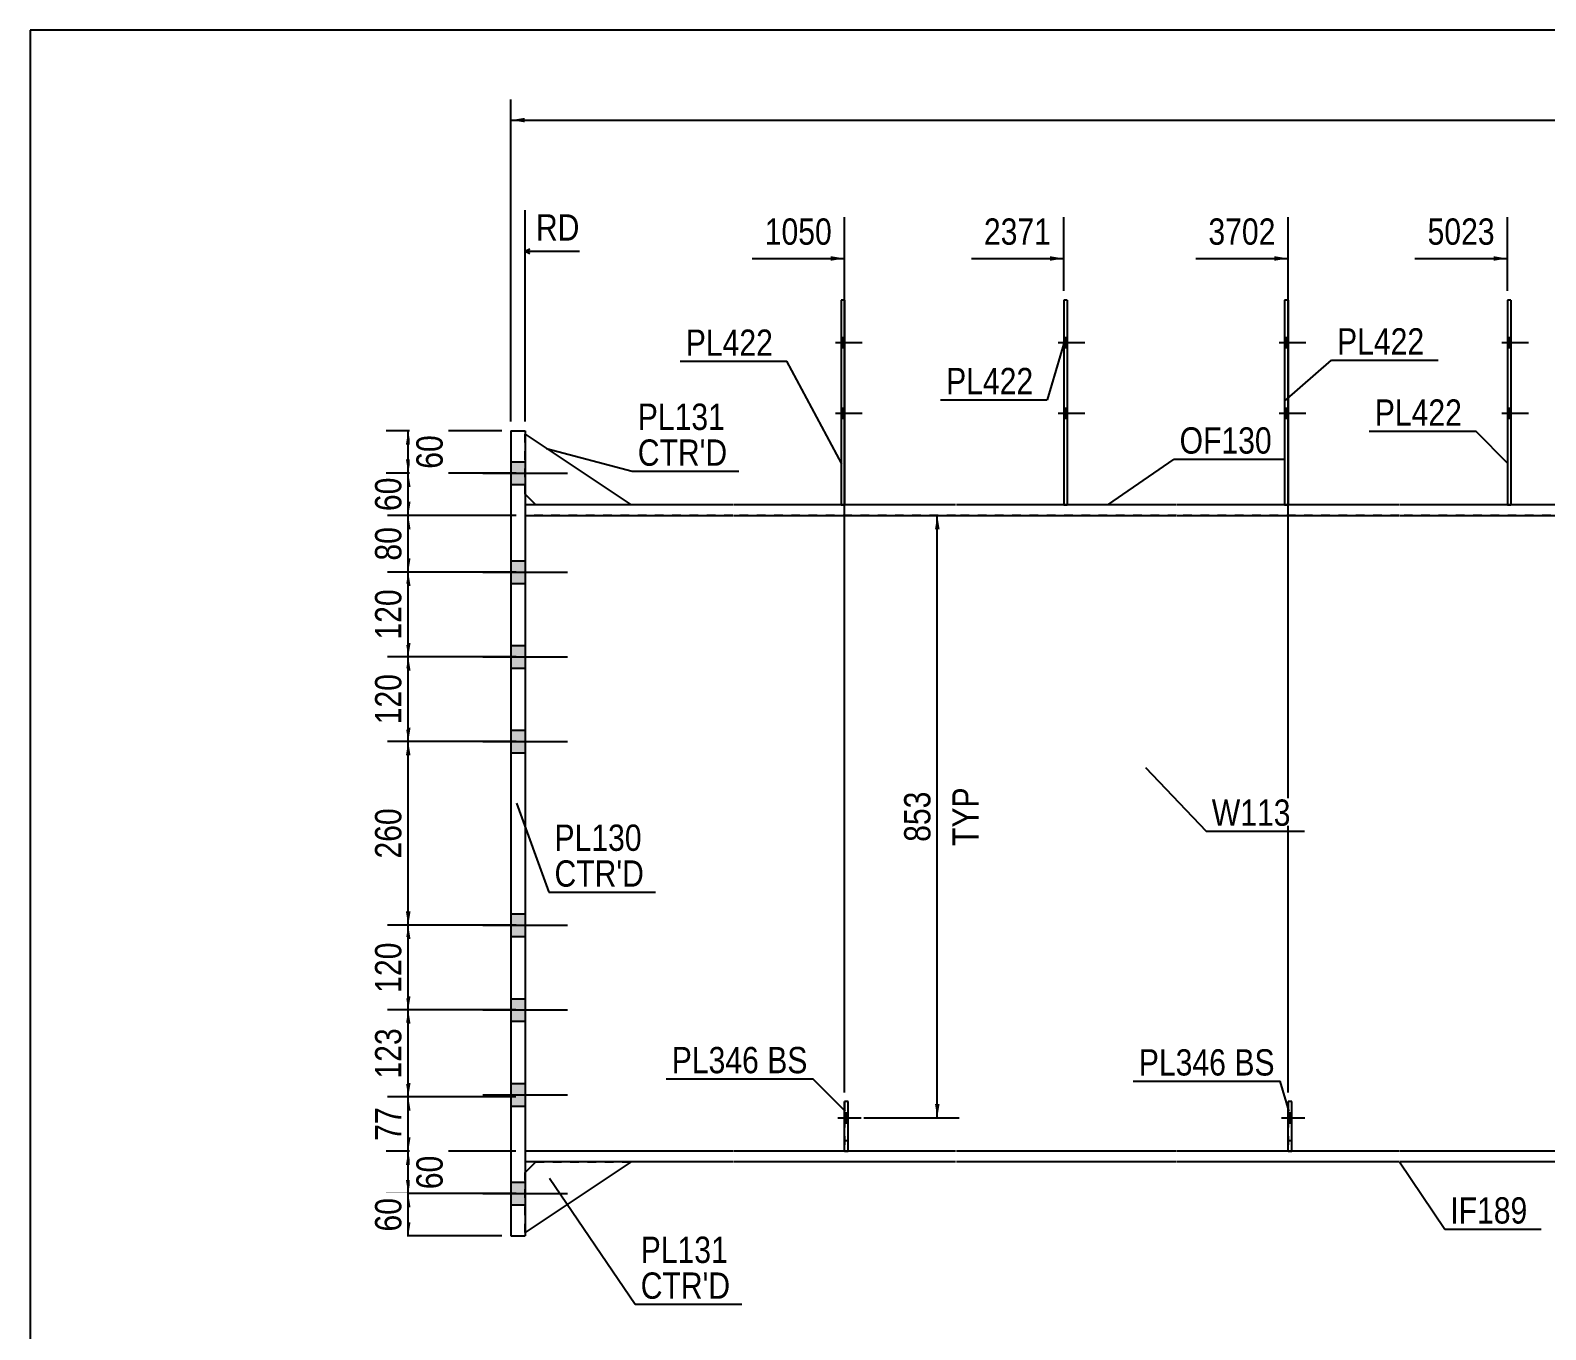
# Model space of a CAD drawing. Header units: millimetres. Extents: x 2 to 405, y 5 to 282.
# Drawn here: x 5 to 170, y 140.5 to 282 of the extents above; entities that cross this region are included whole.
import ezdxf

# ---------------------------------------------------------------- set-up
doc = ezdxf.new("R2010")
doc.units = ezdxf.units.MM
doc.linetypes.add('DXK_LINE_DOT1', pattern=[1.8814, 0.9407, -0.9407])
doc.linetypes.add('DXK_LINE_DOT2', pattern=[3.9198, 1.9599, -1.9599])
doc.styles.add('Arial Narrow', font='ARIALN.TTF', dxfattribs={"height": 0.2})

# ---------------------------------------------------------------- blocks, each defined once
blk = doc.blocks.new('Unknown-623472727-1210')
at = {"color": 5, "linetype": 'Continuous'}
for p, q in [((405, 282), (5, 282)), ((5, 282), (5, 5))]:
    blk.add_line(p, q, dxfattribs=at)
blk = doc.blocks.new('Part-623472727-1562 - 1511')
at = {"color": 2, "linetype": 'Continuous'}
for p, q in [((81.5, 230.31), (58.89, 230.31)), ((105.76, 230.31), (81.6, 230.31)), ((129.82, 230.31), (105.86, 230.31)), ((154.07, 230.31), (129.92, 230.31)), ((178.13, 230.31), (154.17, 230.31)), ((189.31, 230.31), (178.23, 230.31)), ((189.31, 230.31), (189.31, 229.16)), ((58.89, 229.16), (81.5, 229.16)), ((81.6, 229.16), (105.76, 229.16)), ((105.86, 229.16), (129.82, 229.16)), ((129.92, 229.16), (154.07, 229.16)), ((154.17, 229.16), (178.13, 229.16)), ((178.23, 229.16), (189.31, 229.16))]:
    blk.add_line(p, q, dxfattribs=at)
at = {"color": 7, "linetype": 'DXK_LINE_DOT1'}
blk.add_line((58.89, 230.31), (58.89, 229.16), dxfattribs=at)
blk = doc.blocks.new('Part-623472727-1728 - 1511')
at = {"color": 2, "linetype": 'Continuous'}
for p, q in [((166.25, 252.62), (165.87, 252.62)), ((165.87, 252.62), (165.87, 230.31)), ((166.25, 252.62), (166.25, 230.31))]:
    blk.add_line(p, q, dxfattribs=at)
at = {"color": 7, "linetype": 'DXK_LINE_DOT1'}
blk.add_line((165.87, 230.31), (166.25, 230.31), dxfattribs=at)
blk = doc.blocks.new('Part-623472727-1584 - 1511')
at = {"color": 7, "linetype": 'DXK_LINE_DOT1'}
for p, q in [((81.5, 229.16), (58.89, 229.16)), ((58.89, 229.16), (58.89, 159.93)), ((105.76, 229.16), (81.6, 229.16)), ((129.82, 229.16), (105.86, 229.16)), ((154.07, 229.16), (129.92, 229.16)), ((178.13, 229.16), (154.17, 229.16)), ((200.39, 229.16), (178.23, 229.16)), ((211.57, 229.16), (200.49, 229.16)), ((81.5, 159.93), (58.89, 159.93)), ((105.76, 159.93), (81.6, 159.93)), ((129.82, 159.93), (105.86, 159.93)), ((154.07, 159.93), (129.92, 159.93)), ((178.13, 159.93), (154.17, 159.93)), ((200.39, 159.93), (178.23, 159.93)), ((211.57, 159.93), (200.49, 159.93))]:
    blk.add_line(p, q, dxfattribs=at)
at = {"color": 2, "linetype": 'Continuous'}
blk.add_line((211.57, 229.16), (211.57, 159.93), dxfattribs=at)
blk = doc.blocks.new('Part-623472727-1760 - 1511')
at = {"color": 2, "linetype": 'Continuous'}
for p, q in [((93.68, 252.62), (93.3, 252.62)), ((93.3, 252.62), (93.3, 230.31)), ((93.68, 252.62), (93.68, 230.31))]:
    blk.add_line(p, q, dxfattribs=at)
at = {"color": 7, "linetype": 'DXK_LINE_DOT1'}
blk.add_line((93.3, 230.31), (93.68, 230.31), dxfattribs=at)
blk = doc.blocks.new('Bolt-623472727-1632 - 1511')
at = {"color": 3, "linetype": 'DXK_LINE_DOT2'}
for p, q in [((92.95, 163.57), (95.49, 163.57)), ((93.68, 164.1), (94.07, 164.1)), ((93.68, 163.03), (94.07, 163.03))]:
    blk.add_line(p, q, dxfattribs=at)
blk = doc.blocks.new('Bolt-623472727-1633 - 1511')
at = {"linetype": 'Continuous'}
blk.add_hatch(color=3, dxfattribs=at).paths.add_polyline_path([(94.07, 163.03), (94.07, 164.1), (93.68, 164.1), (93.68, 163.03)])
at = {"color": 3, "linetype": 'Continuous'}
for p, q in [((92.95, 163.57), (95.49, 163.57)), ((93.68, 164.1), (94.07, 164.1)), ((93.68, 163.03), (94.07, 163.03))]:
    blk.add_line(p, q, dxfattribs=at)
blk = doc.blocks.new('Bolt-623472727-1634 - 1511')
at = {"linetype": 'Continuous'}
for points in [[(117.93, 247.47), (117.93, 248.54), (117.55, 248.54), (117.55, 247.47)], [(117.93, 247.47), (117.93, 248.54), (117.55, 248.54), (117.55, 247.47)], [(117.93, 239.77), (117.93, 240.85), (117.55, 240.85), (117.55, 239.77)], [(117.93, 239.77), (117.93, 240.85), (117.55, 240.85), (117.55, 239.77)]]:
    blk.add_hatch(color=3, dxfattribs=at).paths.add_polyline_path(points)
at = {"color": 3, "linetype": 'Continuous'}
for p, q in [((116.93, 248.01), (119.86, 248.01)), ((116.93, 248.01), (119.86, 248.01)), ((117.55, 248.54), (117.93, 248.54)), ((117.55, 248.54), (117.93, 248.54)), ((117.55, 247.47), (117.93, 247.47)), ((117.55, 247.47), (117.93, 247.47)), ((116.93, 240.31), (119.86, 240.31)), ((116.93, 240.31), (119.86, 240.31)), ((117.55, 240.85), (117.93, 240.85)), ((117.55, 240.85), (117.93, 240.85)), ((117.55, 239.77), (117.93, 239.77)), ((117.55, 239.77), (117.93, 239.77))]:
    blk.add_line(p, q, dxfattribs=at)
blk = doc.blocks.new('Bolt-623472727-1635 - 1511')
at = {"linetype": 'Continuous'}
for points in [[(166.25, 247.47), (166.25, 248.54), (165.87, 248.54), (165.87, 247.47)], [(166.25, 247.47), (166.25, 248.54), (165.87, 248.54), (165.87, 247.47)], [(166.25, 239.77), (166.25, 240.85), (165.87, 240.85), (165.87, 239.77)], [(166.25, 239.77), (166.25, 240.85), (165.87, 240.85), (165.87, 239.77)]]:
    blk.add_hatch(color=3, dxfattribs=at).paths.add_polyline_path(points)
at = {"color": 3, "linetype": 'Continuous'}
for p, q in [((165.25, 248.01), (168.17, 248.01)), ((165.25, 248.01), (168.17, 248.01)), ((165.87, 248.54), (166.25, 248.54)), ((165.87, 248.54), (166.25, 248.54)), ((165.87, 247.47), (166.25, 247.47)), ((165.87, 247.47), (166.25, 247.47)), ((165.25, 240.31), (168.17, 240.31)), ((165.25, 240.31), (168.17, 240.31)), ((165.87, 240.85), (166.25, 240.85)), ((165.87, 240.85), (166.25, 240.85)), ((165.87, 239.77), (166.25, 239.77)), ((165.87, 239.77), (166.25, 239.77))]:
    blk.add_line(p, q, dxfattribs=at)
blk = doc.blocks.new('Part-623472727-1765 - 1511')
at = {"color": 7, "linetype": 'DXK_LINE_DOT1'}
for p, q in [((142, 165.33), (142, 159.95)), ((142.38, 165.33), (142, 165.33)), ((142.38, 159.95), (142.38, 165.33)), ((142, 161.1), (142.38, 161.1)), ((142, 159.95), (142.38, 159.95))]:
    blk.add_line(p, q, dxfattribs=at)
blk = doc.blocks.new('Part-623472727-1701 - 1511')
at = {"color": 2, "linetype": 'Continuous'}
for p, q in [((93.68, 159.95), (93.68, 165.33)), ((94.07, 165.33), (93.68, 165.33)), ((94.07, 159.95), (94.07, 165.33)), ((93.68, 159.95), (94.07, 159.95))]:
    blk.add_line(p, q, dxfattribs=at)
blk = doc.blocks.new('Bolt-623472727-1638 - 1511')
at = {"linetype": 'Continuous'}
for points in [[(93.68, 247.47), (93.68, 248.54), (93.3, 248.54), (93.3, 247.47)], [(93.68, 247.47), (93.68, 248.54), (93.3, 248.54), (93.3, 247.47)], [(93.68, 239.77), (93.68, 240.85), (93.3, 240.85), (93.3, 239.77)], [(93.68, 239.77), (93.68, 240.85), (93.3, 240.85), (93.3, 239.77)]]:
    blk.add_hatch(color=3, dxfattribs=at).paths.add_polyline_path(points)
at = {"color": 3, "linetype": 'Continuous'}
for p, q in [((92.68, 248.01), (95.6, 248.01)), ((92.68, 248.01), (95.6, 248.01)), ((93.3, 248.54), (93.68, 248.54)), ((93.3, 248.54), (93.68, 248.54)), ((93.3, 247.47), (93.68, 247.47)), ((93.3, 247.47), (93.68, 247.47)), ((92.68, 240.31), (95.6, 240.31)), ((92.68, 240.31), (95.6, 240.31)), ((93.3, 240.85), (93.68, 240.85)), ((93.3, 240.85), (93.68, 240.85)), ((93.3, 239.77), (93.68, 239.77)), ((93.3, 239.77), (93.68, 239.77))]:
    blk.add_line(p, q, dxfattribs=at)
blk = doc.blocks.new('Bolt-623472727-1639 - 1511')
at = {"color": 3, "linetype": 'DXK_LINE_DOT2'}
for p, q in [((141.27, 163.57), (143.8, 163.57)), ((142, 164.1), (142.38, 164.1)), ((142, 163.03), (142.38, 163.03))]:
    blk.add_line(p, q, dxfattribs=at)
blk = doc.blocks.new('Bolt-623472727-1640 - 1511')
at = {"linetype": 'Continuous'}
blk.add_hatch(color=3, dxfattribs=at).paths.add_polyline_path([(142.38, 163.03), (142.38, 164.1), (142, 164.1), (142, 163.03)])
at = {"color": 3, "linetype": 'Continuous'}
for p, q in [((141.27, 163.57), (143.8, 163.57)), ((142, 164.1), (142.38, 164.1)), ((142, 163.03), (142.38, 163.03))]:
    blk.add_line(p, q, dxfattribs=at)
blk = doc.blocks.new('Bolt-623472727-1641 - 1511')
at = {"linetype": 'Continuous'}
for points in [[(142, 247.47), (142, 248.54), (141.61, 248.54), (141.61, 247.47)], [(142, 247.47), (142, 248.54), (141.61, 248.54), (141.61, 247.47)], [(142, 239.77), (142, 240.85), (141.61, 240.85), (141.61, 239.77)], [(142, 239.77), (142, 240.85), (141.61, 240.85), (141.61, 239.77)]]:
    blk.add_hatch(color=3, dxfattribs=at).paths.add_polyline_path(points)
at = {"color": 3, "linetype": 'Continuous'}
for p, q in [((141, 248.01), (143.92, 248.01)), ((141, 248.01), (143.92, 248.01)), ((141.61, 248.54), (142, 248.54)), ((141.61, 248.54), (142, 248.54)), ((141.61, 247.47), (142, 247.47)), ((141.61, 247.47), (142, 247.47)), ((141, 240.31), (143.92, 240.31)), ((141, 240.31), (143.92, 240.31)), ((141.61, 240.85), (142, 240.85)), ((141.61, 240.85), (142, 240.85)), ((141.61, 239.77), (142, 239.77)), ((141.61, 239.77), (142, 239.77))]:
    blk.add_line(p, q, dxfattribs=at)
blk = doc.blocks.new('Part-623472727-1770 - 1511')
at = {"color": 2, "linetype": 'Continuous'}
for p, q in [((142, 159.95), (142, 165.33)), ((142.38, 165.33), (142, 165.33)), ((142.38, 159.95), (142.38, 165.33)), ((142, 159.95), (142.38, 159.95))]:
    blk.add_line(p, q, dxfattribs=at)
blk = doc.blocks.new('Part-623472727-1775 - 1511')
at = {"color": 2, "linetype": 'Continuous'}
for p, q in [((142, 252.62), (141.61, 252.62)), ((141.61, 252.62), (141.61, 230.31)), ((142, 252.62), (142, 230.31))]:
    blk.add_line(p, q, dxfattribs=at)
at = {"color": 7, "linetype": 'DXK_LINE_DOT1'}
blk.add_line((141.61, 230.31), (142, 230.31), dxfattribs=at)
blk = doc.blocks.new('Bolt-623472727-1652 - 1511')
at = {"linetype": 'Continuous'}
for points in [[(57.35, 235), (57.35, 232.54), (58.89, 232.54), (58.89, 235)], [(57.35, 235), (57.35, 232.54), (58.89, 232.54), (58.89, 235)], [(57.35, 224.23), (57.35, 221.77), (58.89, 221.77), (58.89, 224.23)], [(57.35, 224.23), (57.35, 221.77), (58.89, 221.77), (58.89, 224.23)], [(57.35, 215), (57.35, 212.54), (58.89, 212.54), (58.89, 215)], [(57.35, 215), (57.35, 212.54), (58.89, 212.54), (58.89, 215)], [(57.35, 205.77), (57.35, 203.31), (58.89, 203.31), (58.89, 205.77)], [(57.35, 205.77), (57.35, 203.31), (58.89, 203.31), (58.89, 205.77)], [(57.35, 185.77), (57.35, 183.31), (58.89, 183.31), (58.89, 185.77)], [(57.35, 185.77), (57.35, 183.31), (58.89, 183.31), (58.89, 185.77)], [(57.35, 176.54), (57.35, 174.08), (58.89, 174.08), (58.89, 176.54)], [(57.35, 176.54), (57.35, 174.08), (58.89, 174.08), (58.89, 176.54)], [(57.35, 167.31), (57.35, 164.85), (58.89, 164.85), (58.89, 167.31)], [(57.35, 167.31), (57.35, 164.85), (58.89, 164.85), (58.89, 167.31)], [(57.35, 156.54), (57.35, 154.08), (58.89, 154.08), (58.89, 156.54)], [(57.35, 156.54), (57.35, 154.08), (58.89, 154.08), (58.89, 156.54)]]:
    blk.add_hatch(color=3, dxfattribs=at).paths.add_polyline_path(points)
at = {"color": 3, "linetype": 'Continuous'}
for p, q in [((57.35, 235), (58.89, 235)), ((57.35, 235), (58.89, 235)), ((54.29, 233.77), (63.5, 233.77)), ((54.29, 233.77), (63.5, 233.77)), ((57.35, 232.54), (58.89, 232.54)), ((57.35, 232.54), (58.89, 232.54)), ((54.29, 223), (63.5, 223)), ((54.29, 223), (63.5, 223)), ((57.35, 224.23), (58.89, 224.23)), ((57.35, 224.23), (58.89, 224.23)), ((57.35, 221.77), (58.89, 221.77)), ((57.35, 221.77), (58.89, 221.77)), ((57.35, 215), (58.89, 215)), ((57.35, 215), (58.89, 215)), ((54.29, 213.77), (63.5, 213.77)), ((54.29, 213.77), (63.5, 213.77)), ((57.35, 212.54), (58.89, 212.54)), ((57.35, 212.54), (58.89, 212.54)), ((57.35, 205.77), (58.89, 205.77)), ((57.35, 205.77), (58.89, 205.77)), ((54.29, 204.54), (63.5, 204.54)), ((54.29, 204.54), (63.5, 204.54)), ((57.35, 203.31), (58.89, 203.31)), ((57.35, 203.31), (58.89, 203.31)), ((57.35, 185.77), (58.89, 185.77)), ((57.35, 185.77), (58.89, 185.77)), ((54.29, 184.54), (63.5, 184.54)), ((54.29, 184.54), (63.5, 184.54)), ((57.35, 183.31), (58.89, 183.31)), ((57.35, 183.31), (58.89, 183.31)), ((54.29, 175.31), (63.5, 175.31)), ((54.29, 175.31), (63.5, 175.31)), ((57.35, 176.54), (58.89, 176.54)), ((57.35, 176.54), (58.89, 176.54)), ((57.35, 174.08), (58.89, 174.08)), ((57.35, 174.08), (58.89, 174.08)), ((57.35, 167.31), (58.89, 167.31)), ((57.35, 167.31), (58.89, 167.31)), ((54.29, 166.08), (63.5, 166.08)), ((54.29, 166.08), (63.5, 166.08)), ((57.35, 164.85), (58.89, 164.85)), ((57.35, 164.85), (58.89, 164.85)), ((54.29, 155.31), (63.5, 155.31)), ((54.29, 155.31), (63.5, 155.31)), ((57.35, 156.54), (58.89, 156.54)), ((57.35, 156.54), (58.89, 156.54)), ((57.35, 154.08), (58.89, 154.08)), ((57.35, 154.08), (58.89, 154.08))]:
    blk.add_line(p, q, dxfattribs=at)
blk = doc.blocks.new('Part-623472727-1679 - 1511')
at = {"color": 7, "linetype": 'DXK_LINE_DOT1'}
for p, q in [((93.68, 165.33), (93.68, 159.95)), ((94.07, 165.33), (93.68, 165.33)), ((94.07, 159.95), (94.07, 165.33)), ((93.68, 161.1), (94.07, 161.1)), ((93.68, 159.95), (94.07, 159.95))]:
    blk.add_line(p, q, dxfattribs=at)
blk = doc.blocks.new('Part-623472727-1723 - 1511')
at = {"color": 2, "linetype": 'Continuous'}
for p, q in [((117.93, 252.62), (117.55, 252.62)), ((117.55, 252.62), (117.55, 230.31)), ((117.93, 252.62), (117.93, 230.31))]:
    blk.add_line(p, q, dxfattribs=at)
at = {"color": 7, "linetype": 'DXK_LINE_DOT1'}
blk.add_line((117.55, 230.31), (117.93, 230.31), dxfattribs=at)
blk = doc.blocks.new('Part-623472727-1912 - 1511')
at = {"color": 2, "linetype": 'Continuous'}
for p, q in [((70.43, 158.77), (58.89, 151.08)), ((58.89, 157.62), (60.04, 158.77))]:
    blk.add_line(p, q, dxfattribs=at)
at = {"color": 7, "linetype": 'DXK_LINE_DOT1'}
for p, q in [((60.04, 158.77), (70.43, 158.77)), ((58.89, 151.08), (58.89, 157.62))]:
    blk.add_line(p, q, dxfattribs=at)
blk = doc.blocks.new('Part-623472727-1917 - 1511')
at = {"color": 2, "linetype": 'Continuous'}
for p, q in [((58.89, 238), (70.43, 230.31)), ((60.04, 230.31), (58.89, 231.47))]:
    blk.add_line(p, q, dxfattribs=at)
at = {"color": 7, "linetype": 'DXK_LINE_DOT1'}
for p, q in [((58.89, 231.47), (58.89, 238)), ((70.43, 230.31), (60.04, 230.31))]:
    blk.add_line(p, q, dxfattribs=at)
blk = doc.blocks.new('Part-623472727-1922 - 1511')
at = {"color": 2, "linetype": 'Continuous'}
for p, q in [((57.35, 238.39), (58.89, 238.39)), ((57.35, 238.39), (57.35, 150.7)), ((58.89, 238.39), (58.89, 150.7)), ((57.35, 150.7), (58.89, 150.7))]:
    blk.add_line(p, q, dxfattribs=at)
blk = doc.blocks.new('Part-623472727-1927 - 1511')
at = {"color": 2, "linetype": 'Continuous'}
for p, q in [((81.5, 159.93), (58.89, 159.93)), ((81.5, 158.77), (58.89, 158.77)), ((105.76, 159.93), (81.6, 159.93)), ((105.76, 158.77), (81.6, 158.77)), ((129.82, 159.93), (105.86, 159.93)), ((129.82, 158.77), (105.86, 158.77)), ((154.07, 159.93), (129.92, 159.93)), ((154.07, 158.77), (129.92, 158.77)), ((178.13, 159.93), (154.17, 159.93)), ((178.13, 158.77), (154.17, 158.77)), ((189.31, 159.93), (178.23, 159.93)), ((189.31, 158.77), (178.23, 158.77)), ((189.31, 159.93), (189.31, 158.77))]:
    blk.add_line(p, q, dxfattribs=at)
at = {"color": 7, "linetype": 'DXK_LINE_DOT1'}
blk.add_line((58.89, 159.93), (58.89, 158.77), dxfattribs=at)
blk = doc.blocks.new('StraightDimension-623472727-2055 - 1511')
at = {"linetype": 'Continuous'}
for points in [[(103.53, 227.66), (103.78, 229.16), (104.03, 227.66)], [(104.03, 165.07), (103.78, 163.57), (103.53, 165.07)]]:
    blk.add_hatch(color=7, dxfattribs=at).paths.add_polyline_path(points)
at = {"color": 7, "linetype": 'Continuous'}
for p, q in [((95.8, 229.16), (106.18, 229.16)), ((103.78, 163.57), (103.78, 229.16)), ((95.78, 163.57), (106.18, 163.57))]:
    blk.add_line(p, q, dxfattribs=at)
at = {"color": 0, "linetype": 'Continuous'}
blk.add_wipeout([(108.88, 200.16), (104.68, 200.16), (104.68, 192.57), (108.88, 192.57)], dxfattribs=at)
at = {"color": 3, "linetype": 'Continuous', "style": 'Arial Narrow'}
blk.add_text('TYP', height=2.863, rotation=90.0002, dxfattribs=at).set_placement((108.28, 193.17))
at = {"color": 0}
blk.add_wipeout([(103.63, 199.7), (99.43, 199.7), (99.43, 193.02), (103.63, 193.02)], dxfattribs=at)
at = {"color": 3, "style": 'Arial Narrow'}
blk.add_text('853', height=2.863, rotation=90.0002, dxfattribs=at).set_placement((103.03, 193.62))
blk = doc.blocks.new('StraightDimension-623472727-2068 - 1511')
at = {"linetype": 'Continuous'}
for points in [[(45.91, 164.35), (46.16, 165.85), (46.41, 164.35)], [(46.41, 161.43), (46.16, 159.93), (45.91, 161.43)]]:
    blk.add_hatch(color=7, dxfattribs=at).paths.add_polyline_path(points)
at = {"color": 7, "linetype": 'Continuous'}
for p, q in [((57.89, 165.85), (43.91, 165.85)), ((46.16, 159.93), (46.16, 165.85)), ((57.89, 159.93), (43.91, 159.93))]:
    blk.add_line(p, q, dxfattribs=at)
at = {"color": 0}
blk.add_wipeout([(46.01, 165.32), (41.81, 165.32), (41.81, 160.46), (46.01, 160.46)], dxfattribs=at)
at = {"color": 3, "style": 'Arial Narrow'}
blk.add_text('77', height=2.863, rotation=90.0002, dxfattribs=at).set_placement((45.41, 161.06))
blk = doc.blocks.new('StraightDimension-623472727-2075 - 1511')
at = {"linetype": 'Continuous'}
for points in [[(45.91, 158.43), (46.16, 159.93), (46.41, 158.43)], [(46.41, 156.81), (46.16, 155.31), (45.91, 156.81)]]:
    blk.add_hatch(color=7, dxfattribs=at).paths.add_polyline_path(points)
at = {"color": 7, "linetype": 'Continuous'}
for p, q in [((57.89, 159.93), (43.76, 159.93)), ((46.16, 155.31), (46.16, 159.93)), ((57.9, 155.31), (43.76, 155.31))]:
    blk.add_line(p, q, dxfattribs=at)
at = {"color": 0}
blk.add_wipeout([(50.51, 160.05), (46.31, 160.05), (46.31, 155.19), (50.51, 155.19)], dxfattribs=at)
at = {"color": 3, "style": 'Arial Narrow'}
blk.add_text('60', height=2.863, rotation=90.0002, dxfattribs=at).set_placement((49.91, 155.79))
blk = doc.blocks.new('StraightDimension-623472727-2083 - 1511')
at = {"linetype": 'Continuous'}
for points in [[(45.91, 153.81), (46.16, 155.31), (46.41, 153.81)], [(46.41, 152.2), (46.16, 150.7), (45.91, 152.2)]]:
    blk.add_hatch(color=7, dxfattribs=at).paths.add_polyline_path(points)
at = {"color": 7, "linetype": 'Continuous'}
for p, q in [((57.9, 155.31), (43.91, 155.31)), ((46.16, 150.7), (46.16, 155.31)), ((56.35, 150.7), (43.91, 150.7))]:
    blk.add_line(p, q, dxfattribs=at)
at = {"color": 0}
blk.add_wipeout([(46.01, 155.43), (41.81, 155.43), (41.81, 150.58), (46.01, 150.58)], dxfattribs=at)
at = {"color": 3, "style": 'Arial Narrow'}
blk.add_text('60', height=2.863, rotation=90.0002, dxfattribs=at).set_placement((45.41, 151.18))
blk = doc.blocks.new('StraightDimension-623472727-2093 - 1511')
at = {"linetype": 'Continuous'}
for points in [[(45.91, 232.27), (46.16, 233.77), (46.41, 232.27)], [(46.41, 230.66), (46.16, 229.16), (45.91, 230.66)]]:
    blk.add_hatch(color=7, dxfattribs=at).paths.add_polyline_path(points)
at = {"color": 7, "linetype": 'Continuous'}
for p, q in [((57.9, 233.77), (43.91, 233.77)), ((46.16, 229.16), (46.16, 233.77)), ((57.9, 229.16), (43.91, 229.16))]:
    blk.add_line(p, q, dxfattribs=at)
at = {"color": 0}
blk.add_wipeout([(46.01, 233.89), (41.81, 233.89), (41.81, 229.04), (46.01, 229.04)], dxfattribs=at)
at = {"color": 3, "style": 'Arial Narrow'}
blk.add_text('60', height=2.863, rotation=90.0002, dxfattribs=at).set_placement((45.41, 229.64))
blk = doc.blocks.new('StraightDimension-623472727-2106 - 1511')
at = {"linetype": 'Continuous'}
for points in [[(45.91, 227.66), (46.16, 229.16), (46.41, 227.66)], [(46.41, 224.5), (46.16, 223), (45.91, 224.5)]]:
    blk.add_hatch(color=7, dxfattribs=at).paths.add_polyline_path(points)
at = {"color": 7, "linetype": 'Continuous'}
for p, q in [((57.9, 229.16), (43.91, 229.16)), ((46.16, 223), (46.16, 229.16)), ((57.9, 223), (43.91, 223))]:
    blk.add_line(p, q, dxfattribs=at)
at = {"color": 0}
blk.add_wipeout([(46.01, 228.51), (41.81, 228.51), (41.81, 223.65), (46.01, 223.65)], dxfattribs=at)
at = {"color": 3, "style": 'Arial Narrow'}
blk.add_text('80', height=2.863, rotation=90.0002, dxfattribs=at).set_placement((45.41, 224.25))
blk = doc.blocks.new('StraightDimension-623472727-2123 - 1511')
at = {"linetype": 'Continuous'}
for points in [[(45.91, 221.5), (46.16, 223), (46.41, 221.5)], [(46.41, 215.27), (46.16, 213.77), (45.91, 215.27)]]:
    blk.add_hatch(color=7, dxfattribs=at).paths.add_polyline_path(points)
at = {"color": 7, "linetype": 'Continuous'}
for p, q in [((57.9, 223), (43.91, 223)), ((46.16, 213.77), (46.16, 223)), ((57.9, 213.77), (43.91, 213.77))]:
    blk.add_line(p, q, dxfattribs=at)
at = {"color": 0}
blk.add_wipeout([(46.01, 221.73), (41.81, 221.73), (41.81, 215.05), (46.01, 215.05)], dxfattribs=at)
at = {"color": 3, "style": 'Arial Narrow'}
blk.add_text('120', height=2.863, rotation=90.0002, dxfattribs=at).set_placement((45.41, 215.65))
blk = doc.blocks.new('StraightDimension-623472727-2130 - 1511')
at = {"linetype": 'Continuous'}
for points in [[(45.91, 212.27), (46.16, 213.77), (46.41, 212.27)], [(46.41, 206.04), (46.16, 204.54), (45.91, 206.04)]]:
    blk.add_hatch(color=7, dxfattribs=at).paths.add_polyline_path(points)
at = {"color": 7, "linetype": 'Continuous'}
for p, q in [((57.9, 213.77), (43.91, 213.77)), ((46.16, 204.54), (46.16, 213.77)), ((57.9, 204.54), (43.91, 204.54))]:
    blk.add_line(p, q, dxfattribs=at)
at = {"color": 0}
blk.add_wipeout([(46.01, 212.5), (41.81, 212.5), (41.81, 205.82), (46.01, 205.82)], dxfattribs=at)
at = {"color": 3, "style": 'Arial Narrow'}
blk.add_text('120', height=2.863, rotation=90.0002, dxfattribs=at).set_placement((45.41, 206.42))
blk = doc.blocks.new('StraightDimension-623472727-2137 - 1511')
at = {"linetype": 'Continuous'}
for points in [[(45.91, 203.04), (46.16, 204.54), (46.41, 203.04)], [(46.41, 186.04), (46.16, 184.54), (45.91, 186.04)]]:
    blk.add_hatch(color=7, dxfattribs=at).paths.add_polyline_path(points)
at = {"color": 7, "linetype": 'Continuous'}
for p, q in [((57.9, 204.54), (43.91, 204.54)), ((46.16, 184.54), (46.16, 204.54)), ((57.9, 184.54), (43.91, 184.54))]:
    blk.add_line(p, q, dxfattribs=at)
at = {"color": 0}
blk.add_wipeout([(46.01, 197.88), (41.81, 197.88), (41.81, 191.2), (46.01, 191.2)], dxfattribs=at)
at = {"color": 3, "style": 'Arial Narrow'}
blk.add_text('260', height=2.863, rotation=90.0002, dxfattribs=at).set_placement((45.41, 191.8))
blk = doc.blocks.new('StraightDimension-623472727-2144 - 1511')
at = {"linetype": 'Continuous'}
for points in [[(45.91, 183.04), (46.16, 184.54), (46.41, 183.04)], [(46.41, 176.81), (46.16, 175.31), (45.91, 176.81)]]:
    blk.add_hatch(color=7, dxfattribs=at).paths.add_polyline_path(points)
at = {"color": 7, "linetype": 'Continuous'}
for p, q in [((57.9, 184.54), (43.91, 184.54)), ((46.16, 175.31), (46.16, 184.54)), ((57.89, 175.31), (43.91, 175.31))]:
    blk.add_line(p, q, dxfattribs=at)
at = {"color": 0}
blk.add_wipeout([(46.01, 183.27), (41.81, 183.27), (41.81, 176.58), (46.01, 176.58)], dxfattribs=at)
at = {"color": 3, "style": 'Arial Narrow'}
blk.add_text('120', height=2.863, rotation=90.0002, dxfattribs=at).set_placement((45.41, 177.18))
blk = doc.blocks.new('StraightDimension-623472727-2151 - 1511')
at = {"linetype": 'Continuous'}
for points in [[(45.91, 173.81), (46.16, 175.31), (46.41, 173.81)], [(46.41, 167.35), (46.16, 165.85), (45.91, 167.35)]]:
    blk.add_hatch(color=7, dxfattribs=at).paths.add_polyline_path(points)
at = {"color": 7, "linetype": 'Continuous'}
for p, q in [((57.89, 175.31), (43.91, 175.31)), ((46.16, 165.85), (46.16, 175.31)), ((57.89, 165.85), (43.91, 165.85))]:
    blk.add_line(p, q, dxfattribs=at)
at = {"color": 0}
blk.add_wipeout([(46.01, 173.92), (41.81, 173.92), (41.81, 167.24), (46.01, 167.24)], dxfattribs=at)
at = {"color": 3, "style": 'Arial Narrow'}
blk.add_text('123', height=2.863, rotation=90.0002, dxfattribs=at).set_placement((45.41, 167.84))
blk = doc.blocks.new('StraightDimension-623472727-2160 - 1511')
at = {"linetype": 'Continuous'}
for points in [[(45.91, 236.89), (46.16, 238.39), (46.41, 236.89)], [(46.41, 235.27), (46.16, 233.77), (45.91, 235.27)]]:
    blk.add_hatch(color=7, dxfattribs=at).paths.add_polyline_path(points)
at = {"color": 7, "linetype": 'Continuous'}
for p, q in [((56.35, 238.39), (43.76, 238.39)), ((46.16, 233.77), (46.16, 238.39)), ((57.9, 233.77), (43.76, 233.77))]:
    blk.add_line(p, q, dxfattribs=at)
at = {"color": 0}
blk.add_wipeout([(50.51, 238.51), (46.31, 238.51), (46.31, 233.65), (50.51, 233.65)], dxfattribs=at)
at = {"color": 3, "style": 'Arial Narrow'}
blk.add_text('60', height=2.863, rotation=90.0002, dxfattribs=at).set_placement((49.91, 234.25))
blk = doc.blocks.new('StraightDimension-623472727-2171 - 1511')
at = {"linetype": 'Continuous'}
blk.add_hatch(color=7, dxfattribs=at).paths.add_polyline_path([(58.85, 271.97), (57.35, 272.22), (58.85, 272.47)])
at = {"color": 7, "linetype": 'Continuous'}
for p, q in [((57.35, 239.39), (57.35, 274.47)), ((57.35, 272.22), (358.76, 272.22))]:
    blk.add_line(p, q, dxfattribs=at)
blk = doc.blocks.new('StraightDimension-623472727-3292 - 1511')
at = {"linetype": 'Continuous'}
blk.add_hatch(color=7, dxfattribs=at).paths.add_polyline_path([(164.37, 257.4), (165.87, 257.15), (164.37, 256.9)])
at = {"color": 7, "linetype": 'Continuous'}
for p, q in [((165.87, 253.62), (165.87, 261.65)), ((155.8, 257.15), (165.87, 257.15))]:
    blk.add_line(p, q, dxfattribs=at)
at = {"color": 0}
blk.add_wipeout([(165.09, 258.05), (165.09, 262.25), (156.58, 262.25), (156.58, 258.05)], dxfattribs=at)
at = {"color": 3, "style": 'Arial Narrow'}
blk.add_text('5023', height=2.863, dxfattribs=at).set_placement((157.18, 258.65))
blk = doc.blocks.new('StraightDimension-623472727-3293 - 1511')
at = {"linetype": 'Continuous'}
blk.add_hatch(color=7, dxfattribs=at).paths.add_polyline_path([(140.5, 257.4), (142, 257.15), (140.5, 256.9)])
at = {"color": 7, "linetype": 'Continuous'}
for p, q in [((142, 166.33), (142, 261.65)), ((131.93, 257.15), (142, 257.15))]:
    blk.add_line(p, q, dxfattribs=at)
at = {"color": 0}
blk.add_wipeout([(141.22, 258.05), (141.22, 262.25), (132.71, 262.25), (132.71, 258.05)], dxfattribs=at)
at = {"color": 3, "style": 'Arial Narrow'}
blk.add_text('3702', height=2.863, dxfattribs=at).set_placement((133.31, 258.65))
blk = doc.blocks.new('StraightDimension-623472727-3294 - 1511')
at = {"linetype": 'Continuous'}
blk.add_hatch(color=7, dxfattribs=at).paths.add_polyline_path([(116.05, 257.4), (117.55, 257.15), (116.05, 256.9)])
at = {"color": 7, "linetype": 'Continuous'}
for p, q in [((117.55, 253.62), (117.55, 261.65)), ((107.49, 257.15), (117.55, 257.15))]:
    blk.add_line(p, q, dxfattribs=at)
at = {"color": 0}
blk.add_wipeout([(116.77, 258.05), (116.77, 262.25), (108.26, 262.25), (108.26, 258.05)], dxfattribs=at)
at = {"color": 3, "style": 'Arial Narrow'}
blk.add_text('2371', height=2.863, dxfattribs=at).set_placement((108.86, 258.65))
blk = doc.blocks.new('StraightDimension-623472727-3295 - 1511')
at = {"linetype": 'Continuous'}
blk.add_hatch(color=7, dxfattribs=at).paths.add_polyline_path([(92.18, 257.4), (93.68, 257.15), (92.18, 256.9)])
at = {"color": 7, "linetype": 'Continuous'}
for p, q in [((93.68, 166.33), (93.68, 261.65)), ((83.62, 257.15), (93.68, 257.15))]:
    blk.add_line(p, q, dxfattribs=at)
at = {"color": 0, "linetype": 'Continuous'}
blk.add_wipeout([(65.42, 258.5), (65.42, 262.7), (59.47, 262.7), (59.47, 258.5)], dxfattribs=at)
at = {"color": 7, "linetype": 'Continuous'}
for p, q in [((58.89, 239.39), (58.89, 262.4)), ((59.39, 258.15), (58.89, 257.9)), ((59.39, 257.65), (58.89, 257.9)), ((64.82, 257.9), (58.89, 257.9))]:
    blk.add_line(p, q, dxfattribs=at)
at = {"color": 3, "linetype": 'Continuous', "style": 'Arial Narrow'}
blk.add_text('RD', height=2.863, dxfattribs=at).set_placement((60.07, 259.1))
at = {"color": 0}
blk.add_wipeout([(92.91, 258.05), (92.91, 262.25), (84.39, 262.25), (84.39, 258.05)], dxfattribs=at)
at = {"color": 3, "style": 'Arial Narrow'}
blk.add_text('1050', height=2.863, dxfattribs=at).set_placement((84.99, 258.65))
blk = doc.blocks.new('Mark-623472727-1558 - 1511')
at = {"color": 0}
blk.add_wipeout([(140.22, 235.9), (140.22, 238.9), (130.17, 238.9), (130.17, 235.9)], dxfattribs=at)
blk.add_wipeout([(140.22, 235.9), (140.22, 238.9), (130.17, 238.9), (130.17, 235.9)], dxfattribs=at)
at = {"color": 7, "linetype": 'Continuous'}
for p, q in [((122.34, 230.31), (129.57, 235.3)), ((129.57, 235.3), (141.72, 235.3))]:
    blk.add_line(p, q, dxfattribs=at)
at = {"color": 3, "style": 'Arial Narrow'}
blk.add_text('OF130', height=2.863, dxfattribs=at).set_placement((130.17, 235.9))
blk = doc.blocks.new('Mark-623472727-1580 - 1511')
at = {"color": 0}
blk.add_wipeout([(142.27, 195.37), (142.27, 198.37), (133.68, 198.37), (133.68, 195.37)], dxfattribs=at)
blk.add_wipeout([(142.27, 195.37), (142.27, 198.37), (133.68, 198.37), (133.68, 195.37)], dxfattribs=at)
at = {"color": 7, "linetype": 'Continuous'}
for p, q in [((126.44, 201.73), (133.08, 194.77)), ((133.08, 194.77), (143.77, 194.77))]:
    blk.add_line(p, q, dxfattribs=at)
at = {"color": 3, "style": 'Arial Narrow'}
blk.add_text('W113', height=2.863, dxfattribs=at).set_placement((133.68, 195.37))
blk = doc.blocks.new('Mark-623472727-1923 - 1511')
at = {"color": 0}
blk.add_wipeout([(168.06, 152.05), (168.06, 155.05), (159.65, 155.05), (159.65, 152.05)], dxfattribs=at)
blk.add_wipeout([(168.06, 152.05), (168.06, 155.05), (159.65, 155.05), (159.65, 152.05)], dxfattribs=at)
at = {"color": 7, "linetype": 'Continuous'}
for p, q in [((154.13, 158.77), (159.05, 151.45)), ((159.05, 151.45), (169.56, 151.45))]:
    blk.add_line(p, q, dxfattribs=at)
at = {"color": 3, "style": 'Arial Narrow'}
blk.add_text('IF189', height=2.863, dxfattribs=at).set_placement((159.65, 152.05))
blk = doc.blocks.new('Mark-623472727-1771 - 1511')
at = {"color": 0}
blk.add_wipeout([(156.82, 246.69), (156.82, 249.69), (147.32, 249.69), (147.32, 246.69)], dxfattribs=at)
blk.add_wipeout([(156.82, 246.69), (156.82, 249.69), (147.32, 249.69), (147.32, 246.69)], dxfattribs=at)
at = {"color": 7, "linetype": 'Continuous'}
for p, q in [((141.61, 241.62), (146.72, 246.09)), ((146.72, 246.09), (158.32, 246.09))]:
    blk.add_line(p, q, dxfattribs=at)
at = {"color": 3, "style": 'Arial Narrow'}
blk.add_text('PL422', height=2.863, dxfattribs=at).set_placement((147.32, 246.69))
blk = doc.blocks.new('Mark-623472727-1719 - 1511')
at = {"color": 7, "linetype": 'Continuous'}
blk.add_line((117.65, 248.13), (115.75, 241.77), dxfattribs=at)
at = {"color": 0}
blk.add_wipeout([(114.25, 242.37), (114.25, 245.37), (104.74, 245.37), (104.74, 242.37)], dxfattribs=at)
blk.add_wipeout([(114.25, 242.37), (114.25, 245.37), (104.74, 245.37), (104.74, 242.37)], dxfattribs=at)
at = {"color": 7, "linetype": 'Continuous'}
blk.add_line((104.14, 241.77), (115.75, 241.77), dxfattribs=at)
at = {"color": 3, "style": 'Arial Narrow'}
blk.add_text('PL422', height=2.863, dxfattribs=at).set_placement((104.74, 242.37))
blk = doc.blocks.new('Mark-623472727-1724 - 1511')
at = {"color": 7, "linetype": 'Continuous'}
blk.add_line((165.96, 234.8), (162.43, 238.34), dxfattribs=at)
at = {"color": 0}
blk.add_wipeout([(160.93, 238.94), (160.93, 241.94), (151.43, 241.94), (151.43, 238.94)], dxfattribs=at)
blk.add_wipeout([(160.93, 238.94), (160.93, 241.94), (151.43, 241.94), (151.43, 238.94)], dxfattribs=at)
at = {"color": 7, "linetype": 'Continuous'}
blk.add_line((150.83, 238.34), (162.43, 238.34), dxfattribs=at)
at = {"color": 3, "style": 'Arial Narrow'}
blk.add_text('PL422', height=2.863, dxfattribs=at).set_placement((151.43, 238.94))
blk = doc.blocks.new('Mark-623472727-1918 - 1511')
at = {"color": 0}
for points in [[(71.59, 192.64), (71.59, 195.64), (62.09, 195.64), (62.09, 192.64)], [(71.84, 188.74), (71.84, 191.74), (62.09, 191.74), (62.09, 188.74)]]:
    blk.add_wipeout(points, dxfattribs=at)
for points in [[(71.59, 192.64), (71.59, 195.64), (62.09, 195.64), (62.09, 192.64)], [(71.84, 188.74), (71.84, 191.74), (62.09, 191.74), (62.09, 188.74)]]:
    blk.add_wipeout(points, dxfattribs=at)
at = {"color": 7, "linetype": 'Continuous'}
for p, q in [((57.95, 197.83), (61.49, 188.14)), ((61.49, 188.14), (73.09, 188.14))]:
    blk.add_line(p, q, dxfattribs=at)
at = {"color": 3, "style": 'Arial Narrow'}
blk.add_text('PL130', height=2.863, dxfattribs=at).set_placement((62.09, 192.64))
at = {"color": 1, "style": 'Arial Narrow'}
blk.add_text("CTR'D", height=2.863, dxfattribs=at).set_placement((62.09, 188.74))
blk = doc.blocks.new('Mark-623472727-1756 - 1511')
at = {"color": 7, "linetype": 'Continuous'}
blk.add_line((93.4, 234.8), (87.4, 245.95), dxfattribs=at)
at = {"color": 0}
blk.add_wipeout([(85.9, 246.55), (85.9, 249.55), (76.39, 249.55), (76.39, 246.55)], dxfattribs=at)
blk.add_wipeout([(85.9, 246.55), (85.9, 249.55), (76.39, 249.55), (76.39, 246.55)], dxfattribs=at)
at = {"color": 7, "linetype": 'Continuous'}
blk.add_line((75.79, 245.95), (87.4, 245.95), dxfattribs=at)
at = {"color": 3, "style": 'Arial Narrow'}
blk.add_text('PL422', height=2.863, dxfattribs=at).set_placement((76.39, 246.55))
blk = doc.blocks.new('Mark-623472727-1908 - 1511')
at = {"color": 0}
for points in [[(80.98, 147.76), (80.98, 150.76), (71.48, 150.76), (71.48, 147.76)], [(81.24, 143.86), (81.24, 146.86), (71.48, 146.86), (71.48, 143.86)]]:
    blk.add_wipeout(points, dxfattribs=at)
for points in [[(80.98, 147.76), (80.98, 150.76), (71.48, 150.76), (71.48, 147.76)], [(81.24, 143.86), (81.24, 146.86), (71.48, 146.86), (71.48, 143.86)]]:
    blk.add_wipeout(points, dxfattribs=at)
at = {"color": 7, "linetype": 'Continuous'}
for p, q in [((61.54, 157), (70.88, 143.26)), ((70.88, 143.26), (82.48, 143.26))]:
    blk.add_line(p, q, dxfattribs=at)
at = {"color": 3, "style": 'Arial Narrow'}
blk.add_text('PL131', height=2.863, dxfattribs=at).set_placement((71.48, 147.76))
at = {"color": 1, "style": 'Arial Narrow'}
blk.add_text("CTR'D", height=2.863, dxfattribs=at).set_placement((71.48, 143.86))
blk = doc.blocks.new('Mark-623472727-1913 - 1511')
at = {"color": 0}
for points in [[(80.66, 238.48), (80.66, 241.48), (71.16, 241.48), (71.16, 238.48)], [(80.91, 234.58), (80.91, 237.58), (71.16, 237.58), (71.16, 234.58)]]:
    blk.add_wipeout(points, dxfattribs=at)
for points in [[(80.66, 238.48), (80.66, 241.48), (71.16, 241.48), (71.16, 238.48)], [(80.91, 234.58), (80.91, 237.58), (71.16, 237.58), (71.16, 234.58)]]:
    blk.add_wipeout(points, dxfattribs=at)
at = {"color": 7, "linetype": 'Continuous'}
for p, q in [((61.22, 236.44), (70.56, 233.98)), ((70.56, 233.98), (82.16, 233.98))]:
    blk.add_line(p, q, dxfattribs=at)
at = {"color": 3, "style": 'Arial Narrow'}
blk.add_text('PL131', height=2.863, dxfattribs=at).set_placement((71.16, 238.48))
at = {"color": 1, "style": 'Arial Narrow'}
blk.add_text("CTR'D", height=2.863, dxfattribs=at).set_placement((71.16, 234.58))
blk = doc.blocks.new('MarkSet-623472727-2321 - 1511')
at = {"color": 0}
for points in [[(135.24, 168.17), (135.24, 171.17), (125.73, 171.17), (125.73, 168.17)], [(140.52, 168.17), (140.52, 171.17), (136.14, 171.17), (136.14, 168.17)]]:
    blk.add_wipeout(points, dxfattribs=at)
for points in [[(135.24, 168.17), (135.24, 171.17), (125.73, 171.17), (125.73, 168.17)], [(140.52, 168.17), (140.52, 171.17), (136.14, 171.17), (136.14, 168.17)]]:
    blk.add_wipeout(points, dxfattribs=at)
at = {"color": 7, "linetype": 'Continuous'}
for p in [(125.13, 167.57), (142.1, 164.24)]:
    blk.add_line(p, (141.12, 167.57), dxfattribs=at)
at = {"color": 3, "style": 'Arial Narrow'}
for s, p in [('PL346', (125.73, 168.17)), ('BS', (136.14, 168.17))]:
    blk.add_text(s, height=2.863, dxfattribs=at).set_placement(p)
blk = doc.blocks.new('MarkSet-623472727-2327 - 1511')
at = {"color": 0}
for points in [[(84.36, 168.42), (84.36, 171.42), (74.86, 171.42), (74.86, 168.42)], [(89.64, 168.42), (89.64, 171.42), (85.26, 171.42), (85.26, 168.42)]]:
    blk.add_wipeout(points, dxfattribs=at)
for points in [[(84.36, 168.42), (84.36, 171.42), (74.86, 171.42), (74.86, 168.42)], [(89.64, 168.42), (89.64, 171.42), (85.26, 171.42), (85.26, 168.42)]]:
    blk.add_wipeout(points, dxfattribs=at)
at = {"color": 7, "linetype": 'Continuous'}
for p in [(74.26, 167.82), (93.78, 164.24)]:
    blk.add_line(p, (90.24, 167.82), dxfattribs=at)
at = {"color": 3, "style": 'Arial Narrow'}
for s, p in [('PL346', (74.86, 168.42)), ('BS', (85.26, 168.42))]:
    blk.add_text(s, height=2.863, dxfattribs=at).set_placement(p)

msp = doc.modelspace()

# ---------------------------------------------------------------- block references
for name in ['Unknown-623472727-1210', 'Part-623472727-1760 - 1511', 'Part-623472727-1723 - 1511', 'Part-623472727-1775 - 1511', 'Part-623472727-1728 - 1511', 'Bolt-623472727-1638 - 1511', 'Bolt-623472727-1634 - 1511', 'Bolt-623472727-1641 - 1511', 'Bolt-623472727-1635 - 1511', 'Part-623472727-1922 - 1511', 'Part-623472727-1917 - 1511', 'Bolt-623472727-1652 - 1511', 'Part-623472727-1562 - 1511', 'Part-623472727-1584 - 1511', 'Part-623472727-1701 - 1511', 'Part-623472727-1679 - 1511', 'Part-623472727-1765 - 1511', 'Part-623472727-1770 - 1511', 'Bolt-623472727-1632 - 1511', 'Bolt-623472727-1633 - 1511', 'Bolt-623472727-1639 - 1511', 'Bolt-623472727-1640 - 1511', 'Part-623472727-1927 - 1511', 'Part-623472727-1912 - 1511']:
    msp.add_blockref(name, (0, 0))

# ---------------------------------------------------------------- next in the draw order: block references
for name in ['StraightDimension-623472727-2171 - 1511', 'StraightDimension-623472727-2093 - 1511', 'StraightDimension-623472727-2055 - 1511', 'StraightDimension-623472727-2068 - 1511', 'Mark-623472727-1923 - 1511', 'Mark-623472727-1908 - 1511']:
    msp.add_blockref(name, (0, 0))

# ---------------------------------------------------------------- next in the draw order: block references
for name in ['StraightDimension-623472727-3295 - 1511', 'StraightDimension-623472727-3294 - 1511', 'StraightDimension-623472727-3293 - 1511', 'StraightDimension-623472727-3292 - 1511', 'Mark-623472727-1719 - 1511', 'StraightDimension-623472727-2160 - 1511', 'StraightDimension-623472727-2106 - 1511', 'StraightDimension-623472727-2075 - 1511']:
    msp.add_blockref(name, (0, 0))

# ---------------------------------------------------------------- next in the draw order: block references
for name in ['Mark-623472727-1756 - 1511', 'Mark-623472727-1771 - 1511', 'Mark-623472727-1558 - 1511', 'StraightDimension-623472727-2123 - 1511', 'Mark-623472727-1580 - 1511', 'MarkSet-623472727-2327 - 1511', 'MarkSet-623472727-2321 - 1511', 'StraightDimension-623472727-2083 - 1511']:
    msp.add_blockref(name, (0, 0))

# ---------------------------------------------------------------- next in the draw order: block references
for name in ['Mark-623472727-1913 - 1511', 'Mark-623472727-1724 - 1511', 'StraightDimension-623472727-2130 - 1511']:
    msp.add_blockref(name, (0, 0))

# ---------------------------------------------------------------- next in the draw order: block references
msp.add_blockref('StraightDimension-623472727-2137 - 1511', (0, 0))

# ---------------------------------------------------------------- next in the draw order: block references
for name in ['Mark-623472727-1918 - 1511', 'StraightDimension-623472727-2144 - 1511']:
    msp.add_blockref(name, (0, 0))

# ---------------------------------------------------------------- next in the draw order: block references
msp.add_blockref('StraightDimension-623472727-2151 - 1511', (0, 0))

doc.saveas('drawing.dxf')
